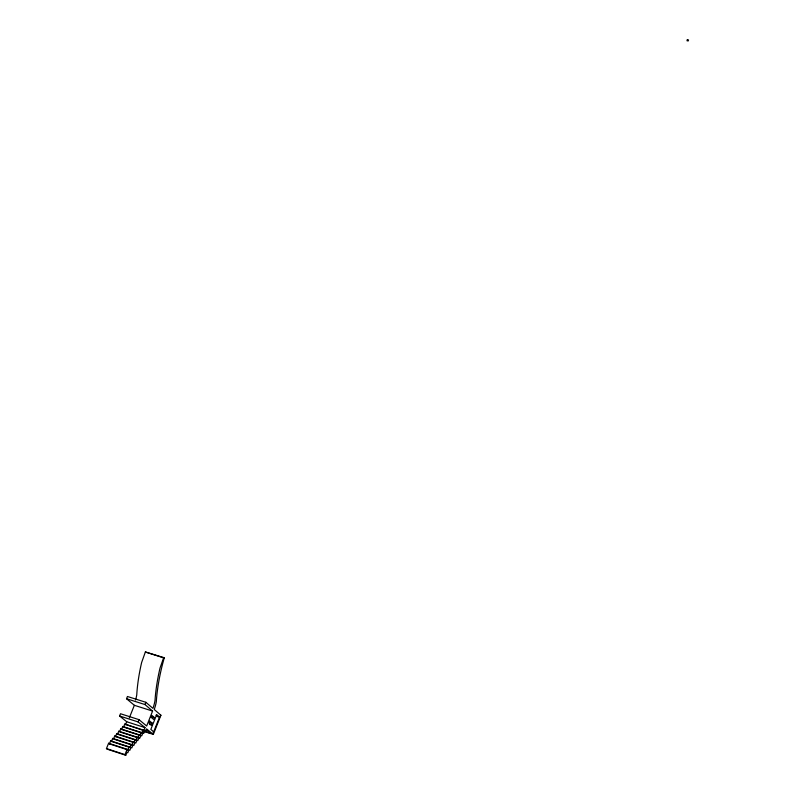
<?xml version="1.0" encoding="UTF-8"?>
<svg xmlns="http://www.w3.org/2000/svg" width="795" height="795" viewBox="0 0 795 795"><rect width="100%" height="100%" fill="white"/><g stroke="black" fill="none" stroke-linecap="round" stroke-linejoin="round"><path stroke-width="1.19" d="M135.548 700.027A17.887 7.095 -71.7 0 0 136.75 694.87A91.028 34.553 -72.7 0 1 141.639 662.493L145.366 651.98L163.71 657.564L159.994 668.128A91.365 33.788 -72.7 0 0 155.005 700.594A17.957 6.946 -71.8 0 1 152.928 708.365L145.873 702.293L127.439 696.49L126.534 698.735L144.968 704.549L152.59 711.068L146.668 725.994L138.946 719.634L120.492 713.741L119.578 715.997L126.723 721.751L145.008 727.604L143.825 730.605L124.736 724.106L123.543 727.097L122.748 726.471L121.546 729.472L139.89 735.375L141.083 732.364L122.748 726.471M151.557 725.08L152.292 723.221L149.649 721.015L148.913 722.884L151.557 725.08L149.45 724.414M154.498 717.656L153.763 719.515L151.13 717.299L151.875 715.43L154.498 717.656L152.392 716.991M159.547 717.02L153.703 731.788L150.831 729.422L156.704 714.596L159.547 717.02L157.45 716.355M163.71 657.564L164.207 658.041A91.187 33.648 -72.7 0 0 156.307 701.737A17.917 6.917 -71.8 0 1 154.23 709.488L160.908 715.232L153.326 734.421L144.283 731.509M125.779 755.25L124.974 754.644L127.111 749.288L108.597 743.255L106.451 748.582L107.275 749.198L125.779 755.25L127.001 752.189L127.796 752.795L129.019 749.745L129.814 750.351L131.026 747.31L131.811 747.916L133.023 744.875L133.808 745.491L135.021 742.46L135.806 743.067L137.008 740.046L137.783 740.662L138.986 737.641L139.761 738.257L140.963 735.246L141.729 735.862L142.931 732.861L143.696 733.477L144.889 730.486L145.654 731.102L146.538 728.856L153.326 734.421L153.246 732.026M145.008 727.604L138.042 721.9L138.946 719.634M144.968 704.549L145.873 702.293M127.916 749.894L129.128 746.843L110.644 740.831L109.422 743.872L127.916 749.894L127.111 749.288M129.923 747.459L131.145 744.408L112.681 738.416L111.459 741.447L129.923 747.459L129.128 746.843M114.639 739.41L131.93 745.024L133.143 741.983L114.709 736.011L113.486 739.032L112.681 738.416M133.928 742.6L135.14 739.569L116.726 733.616L115.513 736.627L133.928 742.6L133.143 741.983M135.925 740.185L137.128 737.154L118.743 731.221L117.531 734.232L135.925 740.185L135.14 739.569M120.691 732.215L137.913 737.78L139.115 734.759L120.751 728.846L119.538 731.847L118.743 731.221M124.686 727.465L141.858 732.99L143.05 729.979L124.736 724.106M129.317 717.865L134.355 705.304L126.534 698.735M125.53 724.742L126.723 721.751M159.477 717.199L160.908 715.232M164.207 658.041L145.366 651.98M134.355 705.304L152.59 711.068M150.185 722.556L152.292 723.221M119.578 715.997L138.042 721.9M143.776 731.102L150.732 733.338L146.23 729.651M106.451 748.582L124.974 754.644M108.597 743.255L109.422 743.872M110.644 740.831L111.459 741.447M114.709 736.011L115.513 736.627M116.726 733.616L117.531 734.232M131.145 744.408L131.93 745.024M120.751 728.846L121.546 729.472M137.128 737.154L137.913 737.78M139.115 734.759L139.89 735.375M141.083 732.364L141.858 732.99M143.05 729.979L143.825 730.605M156.029 715.142L157.947 716.782M687.337 39.75L686.989 40.764L688.202 40.952L688.549 39.939L687.337 39.75"/></g></svg>
